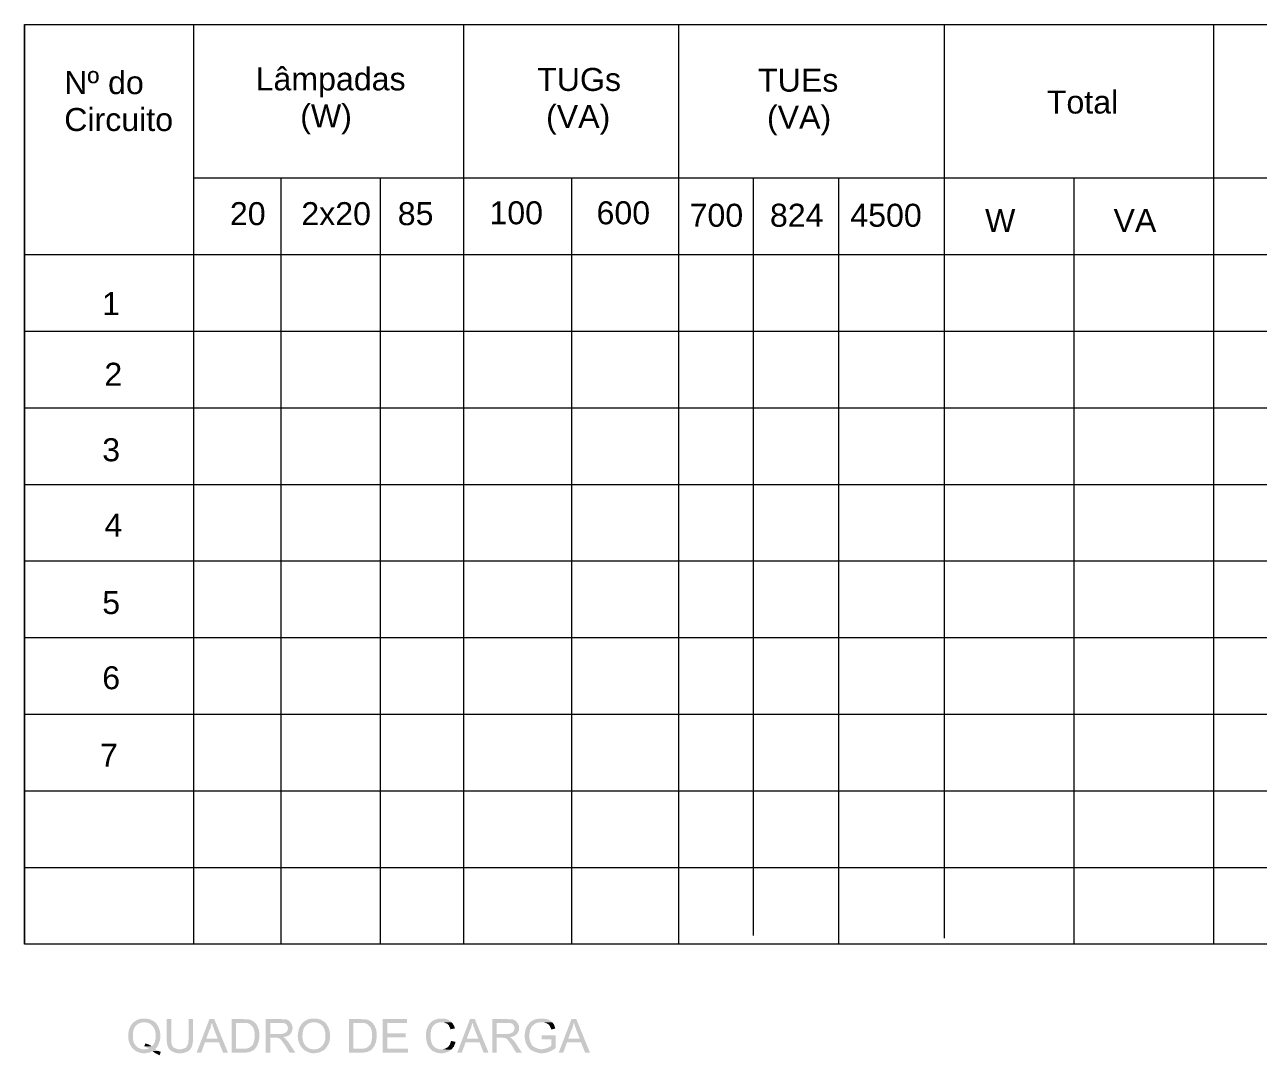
# Model space of a CAD drawing. Header units: inches. Extents: x 179598 to 179981, y 9195975 to 9196075.
# Drawn here: x 179714.82 to 179722.87, y 9196038.07 to 9196044.8 of the extents above; entities that cross this region are included whole.
import ezdxf

# ---------------------------------------------------------------- set-up
doc = ezdxf.new("R2010")
doc.units = ezdxf.units.IN
doc.header["$LTSCALE"] = 0.05
doc.header["$MEASUREMENT"] = 0
doc.linetypes.add('CONTINU', pattern=[0])
doc.layers.add('Cargas', color=150, linetype='Continuous', lineweight=30)
doc.styles.add('Cota', font='arial.ttf')

# ---------------------------------------------------------------- blocks, each defined once
blk = doc.blocks.new('QuadroCarga Model')
at = {"layer": 'Cargas', "linetype": 'CONTINU', "lineweight": 20, "transparency": 33554559}
for points in [[(8.8973, 11.1778), (8.8973, 11.1978), (8.8953, 11.2038), (8.8933, 11.2098), (8.8913, 11.2158), (8.8893, 11.2218), (8.8873, 11.2258), (8.8853, 11.2318), (8.8833, 11.2338), (8.8793, 11.2378), (8.8773, 11.2438), (8.8733, 11.2478), (8.8693, 11.2518), (8.8633, 11.2558), (8.8593, 11.2598), (8.8553, 11.2638), (8.8493, 11.2658), (8.8433, 11.2698), (8.8433, 11.2698), (8.8373, 11.2718), (8.8333, 11.2738), (8.8273, 11.2758), (8.8213, 11.2778), (8.8153, 11.2798), (8.8093, 11.2798), (8.8033, 11.2818), (8.7853, 11.2818), (8.7653, 11.2818), (8.7593, 11.2798), (8.7533, 11.2798), (8.7473, 11.2778), (8.7433, 11.2758), (8.7373, 11.2738), (8.7313, 11.2718), (8.7253, 11.2698), (8.7253, 11.2678), (8.7193, 11.2658), (8.7133, 11.2618), (8.7093, 11.2598), (8.7053, 11.2558), (8.7013, 11.2518), (8.6973, 11.2458), (8.6933, 11.2418), (8.6893, 11.2378), (8.6853, 11.2318), (8.6853, 11.2298), (8.6813, 11.2258), (8.6793, 11.2198), (8.6773, 11.2138), (8.6753, 11.2078), (8.6733, 11.2018), (8.6733, 11.1958), (8.6713, 11.1898), (8.6713, 11.1698), (8.6733, 11.1638), (8.6733, 11.1578), (8.6753, 11.1518), (8.6753, 11.1458), (8.6773, 11.1398), (8.6793, 11.1358), (8.6833, 11.1298), (8.6853, 11.1238), (8.6853, 11.0838), (8.6873, 11.0898), (8.6913, 11.0958), (8.6953, 11.0998), (8.6973, 11.1778), (8.6973, 11.1918), (8.6993, 11.1978), (8.6993, 11.2018), (8.7033, 11.2078), (8.7053, 11.2138), (8.7073, 11.2178), (8.7113, 11.2238), (8.7153, 11.2278), (8.7193, 11.2318), (8.7233, 11.2338), (8.7273, 11.2378), (8.7313, 11.2398), (8.7353, 11.2438), (8.7413, 11.2458), (8.7473, 11.2478), (8.7533, 11.2498), (8.7573, 11.2498), (8.7653, 11.2518), (8.7853, 11.2518), (8.8053, 11.2518), (8.8113, 11.2498), (8.8173, 11.2498), (8.8233, 11.2478), (8.8293, 11.2458), (8.8333, 11.2438), (8.8393, 11.2398), (8.8433, 11.2378), (8.8473, 11.2358), (8.8513, 11.2318), (8.8513, 11.2318), (8.8553, 11.2258), (8.8593, 11.2218), (8.8633, 11.2178), (8.8653, 11.2118), (8.8673, 11.2078), (8.8693, 11.2018), (8.8713, 11.1958), (8.8733, 11.1898), (8.8733, 11.1078), (8.8773, 11.1138), (8.8813, 11.1178), (8.8833, 11.1238), (8.8853, 11.1258), (8.8873, 11.1318), (8.8913, 11.1358), (8.8933, 11.1418), (8.8933, 11.1478), (8.8953, 11.1538), (8.8973, 11.1598), (8.8973, 11.1718)], [(8.6853, 11.0838), (8.6853, 11.1238), (8.6813, 11.1198), (8.6773, 11.1138), (8.6733, 11.1098), (8.6713, 11.1038), (8.6673, 11.0978), (8.6653, 11.0938), (8.6633, 11.0878), (8.6593, 11.0818), (8.6573, 11.0778), (8.6793, 11.0698), (8.6813, 11.0738), (8.6833, 11.0798)], [(8.8733, 11.1078), (8.8733, 11.1778), (8.8733, 11.1658), (8.8713, 11.1598), (8.8693, 11.1538), (8.8673, 11.1498), (8.8653, 11.1438), (8.8633, 11.1378), (8.8593, 11.1338), (8.8553, 11.1298), (8.8513, 11.1258), (8.8473, 11.1218), (8.8413, 11.1178), (8.8373, 11.1158), (8.8313, 11.1118), (8.8273, 11.1098), (8.8213, 11.1078), (8.8153, 11.1058), (8.8093, 11.1058), (8.8033, 11.1038), (8.7653, 11.1038), (8.7593, 11.1058), (8.7533, 11.1078), (8.7473, 11.1078), (8.7413, 11.1098), (8.7373, 11.1118), (8.7313, 11.1158), (8.7273, 11.1178), (8.7233, 11.1218), (8.7193, 11.1258), (8.7153, 11.1278), (8.7153, 11.1778), (8.7153, 11.1758), (8.7133, 11.1698), (8.7113, 11.1638), (8.7073, 11.1598), (8.7053, 11.1538), (8.7013, 11.1478), (8.6993, 11.1538), (8.6993, 11.1598), (8.6973, 11.1658), (8.6973, 11.1778), (8.6953, 11.0998), (8.6993, 11.1058), (8.7013, 11.1038), (8.7053, 11.0998), (8.7093, 11.0958), (8.7153, 11.0918), (8.7193, 11.0898), (8.7253, 11.0858), (8.7313, 11.0838), (8.7373, 11.0818), (8.7373, 11.0818), (8.7433, 11.0798), (8.7473, 11.0778), (8.7533, 11.0758), (8.7593, 11.0758), (8.7653, 11.0738), (8.7853, 11.0738), (8.8033, 11.0738), (8.8093, 11.0758), (8.8153, 11.0758), (8.8213, 11.0778), (8.8273, 11.0798), (8.8333, 11.0818), (8.8373, 11.0838), (8.8433, 11.0858), (8.8453, 11.0858), (8.8513, 11.0898), (8.8553, 11.0938), (8.8613, 11.0958), (8.8653, 11.0998), (8.8693, 11.1038)], [(8.7353, 11.1698), (8.7153, 11.1778), (8.7153, 11.1278), (8.7173, 11.1318), (8.7213, 11.1358), (8.7233, 11.1418), (8.7273, 11.1458), (8.7293, 11.1518), (8.7313, 11.1578), (8.7333, 11.1638)], [(8.8953, 11.0018), (8.8953, 11.0318), (8.7673, 11.0318), (8.7513, 11.0318), (8.7453, 11.0298), (8.7333, 11.0298), (8.7273, 11.0278), (8.7233, 11.0258), (8.7173, 11.0258), (8.7133, 11.0238), (8.7133, 11.0238), (8.7073, 11.0198), (8.7013, 11.0178), (8.6973, 11.0138), (8.6973, 10.9478), (8.6973, 10.9578), (8.6993, 10.9638), (8.7013, 10.9698), (8.7033, 10.9738), (8.7053, 10.9798), (8.7073, 10.9838), (8.7113, 10.9878), (8.7153, 10.9918), (8.7213, 10.9958), (8.7253, 10.9978), (8.7293, 10.9978), (8.7353, 10.9998), (8.7393, 11.0018), (8.7673, 11.0018)], [(8.8953, 10.8598), (8.8953, 10.8878), (8.7613, 10.8878), (8.7533, 10.8898), (8.7393, 10.8898), (8.7333, 10.8918), (8.7293, 10.8938), (8.7233, 10.8958), (8.7193, 10.8978), (8.7153, 10.8998), (8.7113, 10.9018), (8.7113, 10.9038), (8.7073, 10.9058), (8.7053, 10.9118), (8.7033, 10.9158), (8.7013, 10.9218), (8.6993, 10.9258), (8.6993, 10.9338), (8.6973, 10.9398), (8.6973, 11.0138), (8.6933, 11.0098), (8.6893, 11.0058), (8.6853, 10.9998), (8.6813, 10.9958), (8.6813, 10.9918), (8.6793, 10.9878), (8.6773, 10.9818), (8.6753, 10.9778), (8.6733, 10.9718), (8.6733, 10.9658), (8.6713, 10.9598), (8.6713, 10.9318), (8.6733, 10.9258), (8.6733, 10.9198), (8.6753, 10.9138), (8.6773, 10.9078), (8.6793, 10.9038), (8.6813, 10.8978), (8.6833, 10.8938), (8.6833, 10.8938), (8.6873, 10.8878), (8.6913, 10.8838), (8.6953, 10.8798), (8.6993, 10.8758), (8.7053, 10.8718), (8.7093, 10.8698), (8.7153, 10.8678), (8.7193, 10.8658), (8.7233, 10.8638), (8.7293, 10.8638), (8.7353, 10.8618), (8.7413, 10.8618), (8.7473, 10.8598), (8.7673, 10.8598)], [(8.8953, 10.7218), (8.8953, 10.7518), (8.6753, 10.8358), (8.6753, 10.8058), (8.7413, 10.7818), (8.7413, 10.6898), (8.7653, 10.7738), (8.8293, 10.7498), (8.8293, 10.7478), (8.8353, 10.7458), (8.8413, 10.7438), (8.8473, 10.7438), (8.8533, 10.7418), (8.8593, 10.7398), (8.8653, 10.7378), (8.8713, 10.7378)], [(8.8953, 10.7218), (8.8713, 10.7378), (8.8673, 10.7358), (8.8633, 10.7338), (8.8573, 10.7318), (8.8513, 10.7318), (8.8453, 10.7298), (8.8393, 10.7258), (8.8333, 10.7238), (8.8253, 10.7218), (8.7653, 10.6978), (8.7653, 10.7738), (8.7413, 10.6898), (8.6753, 10.6638), (8.6753, 10.6318)], [(8.8953, 10.5318), (8.8953, 10.6078), (8.6753, 10.6078), (8.6753, 10.5118), (8.6773, 10.5058), (8.6773, 10.4998), (8.6793, 10.4938), (8.6793, 10.4898), (8.6813, 10.4838), (8.6853, 10.4778), (8.6873, 10.4718), (8.6893, 10.4678), (8.6913, 10.4638), (8.6953, 10.4598), (8.6993, 10.4558), (8.7013, 10.5798), (8.8693, 10.5798), (8.8693, 10.5338), (8.8713, 10.4578), (8.8753, 10.4618), (8.8793, 10.4658), (8.8813, 10.4718), (8.8853, 10.4758), (8.8873, 10.4818), (8.8893, 10.4878), (8.8913, 10.4938), (8.8913, 10.4958), (8.8933, 10.4998), (8.8933, 10.5258)], [(8.8713, 10.4578), (8.8693, 10.5338), (8.8693, 10.5238), (8.8673, 10.5158), (8.8673, 10.5038), (8.8653, 10.4998), (8.8633, 10.4958), (8.8633, 10.4938), (8.8613, 10.4898), (8.8573, 10.4838), (8.8533, 10.4798), (8.8493, 10.4758), (8.8453, 10.4718), (8.8393, 10.4678), (8.8393, 10.4678), (8.8353, 10.4658), (8.8293, 10.4638), (8.8253, 10.4618), (8.8193, 10.4598), (8.8133, 10.4598), (8.8073, 10.4578), (8.7673, 10.4578), (8.7613, 10.4598), (8.7553, 10.4598), (8.7493, 10.4618), (8.7453, 10.4618), (8.7413, 10.4638), (8.7353, 10.4658), (8.7293, 10.4678), (8.7253, 10.4718), (8.7213, 10.4758), (8.7173, 10.4798), (8.7133, 10.4818), (8.7113, 10.4878), (8.7073, 10.4918), (8.7053, 10.4978), (8.7033, 10.5018), (8.7033, 10.5058), (8.7013, 10.5118), (8.7013, 10.5798), (8.6993, 10.4558), (8.7053, 10.4518), (8.7093, 10.4478), (8.7133, 10.4458), (8.7193, 10.4418), (8.7233, 10.4398), (8.7293, 10.4378), (8.7353, 10.4358), (8.7413, 10.4338), (8.7433, 10.4318), (8.7493, 10.4318), (8.7553, 10.4298), (8.7613, 10.4298), (8.7673, 10.4278), (8.8093, 10.4278), (8.8153, 10.4298), (8.8213, 10.4298), (8.8273, 10.4318), (8.8333, 10.4338), (8.8373, 10.4358), (8.8413, 10.4378), (8.8473, 10.4398), (8.8533, 10.4418), (8.8573, 10.4458), (8.8633, 10.4498), (8.8673, 10.4538)], [(8.8953, 10.2878), (8.8953, 10.3858), (8.6753, 10.3858), (8.6753, 10.3558), (8.7733, 10.3558), (8.7733, 10.3238), (8.7753, 10.2718), (8.7753, 10.2678), (8.7773, 10.2618), (8.7793, 10.2538), (8.7813, 10.2478), (8.7833, 10.2438), (8.7853, 10.2378), (8.7893, 10.2338), (8.7913, 10.2298), (8.7953, 10.2258), (8.7953, 10.2258), (8.7973, 10.3558), (8.8693, 10.3558), (8.8693, 10.2878), (8.8753, 10.2258), (8.8793, 10.2298), (8.8833, 10.2338), (8.8853, 10.2378), (8.8893, 10.2438), (8.8893, 10.2458), (8.8913, 10.2498), (8.8913, 10.2558), (8.8933, 10.2618), (8.8933, 10.2818)], [(8.7753, 10.2718), (8.7733, 10.3238), (8.7733, 10.3178), (8.7713, 10.3118), (8.7713, 10.3058), (8.7693, 10.2998), (8.7653, 10.2938), (8.7653, 10.2918), (8.7613, 10.2878), (8.7573, 10.2838), (8.7513, 10.2798), (8.7513, 10.2798), (8.7473, 10.2758), (8.7433, 10.2738), (8.7373, 10.2698), (8.7333, 10.2658), (8.7273, 10.2618), (8.7213, 10.2578), (8.6753, 10.2298), (8.6753, 10.1918), (8.7353, 10.2318), (8.7353, 10.2318), (8.7413, 10.2358), (8.7473, 10.2398), (8.7513, 10.2438), (8.7553, 10.2478), (8.7593, 10.2498), (8.7633, 10.2558), (8.7653, 10.2558), (8.7693, 10.2598), (8.7713, 10.2658)], [(8.8753, 10.2258), (8.8693, 10.2878), (8.8693, 10.2718), (8.8673, 10.2658), (8.8653, 10.2598), (8.8633, 10.2558), (8.8593, 10.2518), (8.8573, 10.2478), (8.8513, 10.2458), (8.8473, 10.2418), (8.8413, 10.2418), (8.8353, 10.2398), (8.8313, 10.2398), (8.8253, 10.2418), (8.8213, 10.2438), (8.8153, 10.2458), (8.8113, 10.2478), (8.8073, 10.2518), (8.8053, 10.2578), (8.8013, 10.2638), (8.8013, 10.2638), (8.7993, 10.2698), (8.7993, 10.2738), (8.7973, 10.2798), (8.7973, 10.3558), (8.7953, 10.2258), (8.8013, 10.2218), (8.8053, 10.2178), (8.8113, 10.2158), (8.8173, 10.2138), (8.8213, 10.2118), (8.8273, 10.2118), (8.8353, 10.2098), (8.8393, 10.2098), (8.8453, 10.2118), (8.8513, 10.2118), (8.8573, 10.2138), (8.8613, 10.2178), (8.8673, 10.2198), (8.8693, 10.2218)], [(8.8753, 10.1378), (8.8713, 10.1418), (8.8673, 10.1458), (8.8653, 10.1478), (8.8613, 10.1518), (8.8573, 10.1538), (8.8533, 10.1578), (8.8473, 10.1598), (8.8433, 10.1638), (8.8373, 10.1658), (8.8313, 10.1678), (8.8273, 10.1698), (8.8213, 10.1698), (8.8153, 10.1718), (8.8093, 10.1738), (8.7953, 10.1738), (8.7893, 10.1758), (8.7793, 10.1758), (8.7733, 10.1738), (8.7613, 10.1738), (8.7553, 10.1718), (8.7493, 10.1718), (8.7433, 10.1698), (8.7393, 10.1678), (8.7333, 10.1658), (8.7273, 10.1618), (8.7253, 10.1618), (8.7213, 10.1598), (8.7153, 10.1558), (8.7113, 10.1518), (8.7053, 10.1478), (8.7013, 10.1438), (8.6973, 10.1398), (8.6933, 10.1358), (8.6893, 10.1298), (8.6873, 10.1258), (8.6853, 10.1218), (8.6813, 10.1178), (8.6793, 10.1118), (8.6773, 10.1058), (8.6753, 10.0998), (8.6733, 10.0958), (8.6733, 10.0898), (8.6713, 10.0838), (8.6713, 10.0638), (8.6733, 10.0578), (8.6733, 10.0518), (8.6753, 10.0458), (8.6753, 10.0398), (8.6773, 10.0338), (8.6793, 10.0278), (8.6833, 10.0218), (8.6853, 10.0178), (8.6853, 10.0158), (8.6893, 10.0098), (8.6933, 10.0058), (8.6953, 10.0018), (8.6973, 10.0698), (8.6973, 10.0838), (8.6993, 10.0898), (8.6993, 10.0938), (8.7013, 10.0998), (8.7053, 10.1058), (8.7073, 10.1098), (8.7113, 10.1158), (8.7153, 10.1198), (8.7193, 10.1238), (8.7213, 10.1258), (8.7253, 10.1278), (8.7293, 10.1318), (8.7333, 10.1338), (8.7393, 10.1378), (8.7433, 10.1398), (8.7493, 10.1418), (8.7553, 10.1418), (8.7613, 10.1438), (8.7673, 10.1438), (8.7753, 10.1458), (8.7873, 10.1458), (8.7953, 10.1438), (8.8073, 10.1438), (8.8153, 10.1418), (8.8213, 10.1398), (8.8253, 10.1398), (8.8313, 10.1378), (8.8353, 10.1338), (8.8413, 10.1318), (8.8453, 10.1298), (8.8493, 10.1258), (8.8513, 10.1238), (8.8553, 10.1198), (8.8593, 10.1138), (8.8633, 10.1098), (8.8653, 10.1038), (8.8673, 10.0998), (8.8693, 10.0938), (8.8713, 10.0878), (8.8733, 10.0818), (8.8733, 10.0698)], [(8.8973, 10.0698), (8.8973, 10.0898), (8.8953, 10.0958), (8.8933, 10.1018), (8.8933, 10.1078), (8.8913, 10.1118), (8.8873, 10.1178), (8.8853, 10.1238), (8.8833, 10.1278), (8.8793, 10.1318), (8.8753, 10.1378), (8.8733, 10.0698), (8.8733, 10.0578), (8.8713, 10.0518), (8.8693, 10.0478), (8.8673, 10.0418), (8.8653, 10.0358), (8.8633, 10.0318), (8.8593, 10.0258), (8.8553, 10.0218), (8.8513, 10.0178), (8.8473, 10.0138), (8.8433, 10.0098), (8.8373, 10.0078), (8.8313, 10.0038), (8.8273, 10.0018), (8.8213, 9.9998), (8.8153, 9.9998), (8.8093, 9.9978), (8.8033, 9.9958), (8.7653, 9.9958), (8.7593, 9.9978), (8.7533, 9.9998), (8.7473, 9.9998), (8.7433, 10.0018), (8.7373, 10.0038), (8.7333, 10.0078), (8.7273, 10.0098), (8.7233, 10.0138), (8.7193, 10.0158), (8.7193, 10.0178), (8.7153, 10.0218), (8.7113, 10.0258), (8.7073, 10.0298), (8.7053, 10.0358), (8.7013, 10.0418), (8.6993, 10.0458), (8.6993, 10.0518), (8.6973, 10.0578), (8.6973, 10.0698), (8.6953, 10.0018), (8.6993, 9.9958), (8.7053, 9.9918), (8.7093, 9.9898), (8.7133, 9.9858), (8.7193, 9.9818), (8.7253, 9.9798), (8.7253, 9.9778), (8.7313, 9.9758), (8.7373, 9.9738), (8.7413, 9.9718), (8.7473, 9.9698), (8.7533, 9.9678), (8.7593, 9.9678), (8.7653, 9.9658), (8.7853, 9.9658), (8.8033, 9.9658), (8.8093, 9.9678), (8.8153, 9.9678), (8.8213, 9.9698), (8.8273, 9.9718), (8.8333, 9.9738), (8.8373, 9.9758), (8.8433, 9.9778), (8.8453, 9.9798), (8.8493, 9.9818), (8.8553, 9.9858), (8.8593, 9.9878), (8.8653, 9.9918), (8.8693, 9.9958), (8.8733, 9.9998), (8.8773, 10.0058), (8.8813, 10.0098), (8.8833, 10.0158), (8.8853, 10.0178), (8.8873, 10.0238), (8.8913, 10.0278), (8.8933, 10.0338), (8.8933, 10.0398), (8.8953, 10.0458), (8.8973, 10.0518), (8.8973, 10.0638)], [(8.8953, 9.7658), (8.8953, 9.8418), (8.6753, 9.8418), (8.6753, 9.7458), (8.6773, 9.7398), (8.6773, 9.7338), (8.6793, 9.7278), (8.6793, 9.7238), (8.6813, 9.7178), (8.6853, 9.7118), (8.6873, 9.7058), (8.6893, 9.7018), (8.6913, 9.6978), (8.6953, 9.6938), (8.6993, 9.6898), (8.7013, 9.8138), (8.8693, 9.8138), (8.8693, 9.7678), (8.8713, 9.6918), (8.8753, 9.6958), (8.8793, 9.6998), (8.8813, 9.7058), (8.8853, 9.7098), (8.8873, 9.7158), (8.8893, 9.7218), (8.8913, 9.7278), (8.8913, 9.7298), (8.8933, 9.7338), (8.8933, 9.7598)], [(8.8713, 9.6918), (8.8693, 9.7678), (8.8693, 9.7578), (8.8673, 9.7498), (8.8673, 9.7378), (8.8653, 9.7338), (8.8633, 9.7298), (8.8633, 9.7278), (8.8613, 9.7238), (8.8573, 9.7178), (8.8533, 9.7138), (8.8493, 9.7098), (8.8453, 9.7058), (8.8393, 9.7018), (8.8393, 9.7018), (8.8353, 9.6998), (8.8293, 9.6978), (8.8253, 9.6958), (8.8193, 9.6938), (8.8133, 9.6938), (8.8073, 9.6918), (8.7673, 9.6918), (8.7613, 9.6938), (8.7553, 9.6938), (8.7493, 9.6958), (8.7453, 9.6958), (8.7413, 9.6978), (8.7353, 9.6998), (8.7293, 9.7018), (8.7253, 9.7058), (8.7213, 9.7098), (8.7173, 9.7138), (8.7133, 9.7158), (8.7113, 9.7218), (8.7073, 9.7258), (8.7053, 9.7318), (8.7033, 9.7358), (8.7033, 9.7398), (8.7013, 9.7458), (8.7013, 9.8138), (8.6993, 9.6898), (8.7053, 9.6858), (8.7093, 9.6818), (8.7133, 9.6798), (8.7193, 9.6758), (8.7233, 9.6738), (8.7293, 9.6718), (8.7353, 9.6698), (8.7413, 9.6678), (8.7433, 9.6658), (8.7493, 9.6658), (8.7553, 9.6638), (8.7613, 9.6638), (8.7673, 9.6618), (8.8093, 9.6618), (8.8153, 9.6638), (8.8213, 9.6638), (8.8273, 9.6658), (8.8333, 9.6678), (8.8373, 9.6698), (8.8413, 9.6718), (8.8473, 9.6738), (8.8533, 9.6758), (8.8573, 9.6798), (8.8633, 9.6838), (8.8673, 9.6878)], [(8.8953, 9.4638), (8.8953, 9.6218), (8.6753, 9.6218), (8.6753, 9.4578), (8.7013, 9.4578), (8.7013, 9.5918), (8.7753, 9.5918), (8.7753, 9.4718), (8.8013, 9.4718), (8.8013, 9.5918), (8.8693, 9.5918), (8.8693, 9.4638)], [(8.8973, 9.2378), (8.8973, 9.2558), (8.8953, 9.2618), (8.8933, 9.2678), (8.8913, 9.2738), (8.8893, 9.2798), (8.8873, 9.2858), (8.8853, 9.2898), (8.8853, 9.2898), (8.8813, 9.2958), (8.8793, 9.2998), (8.8753, 9.3058), (8.8713, 9.3098), (8.8673, 9.3138), (8.8613, 9.3178), (8.8573, 9.3218), (8.8513, 9.3238), (8.8453, 9.3278), (8.8453, 9.3278), (8.8393, 9.3298), (8.8353, 9.3318), (8.8293, 9.3338), (8.8233, 9.3358), (8.8173, 9.3378), (8.8113, 9.3378), (8.8053, 9.3398), (8.7693, 9.3398), (8.7633, 9.3378), (8.7573, 9.3378), (8.7513, 9.3358), (8.7453, 9.3358), (8.7393, 9.3338), (8.7333, 9.3318), (8.7273, 9.3298), (8.7273, 9.3298), (8.7213, 9.3258), (8.7153, 9.3238), (8.7113, 9.3198), (8.7053, 9.3158), (8.7013, 9.3118), (8.6973, 9.3078), (8.6933, 9.3038), (8.6893, 9.2998), (8.6853, 9.2958), (8.6833, 9.2898), (8.6813, 9.2858), (8.6793, 9.2818), (8.6773, 9.2758), (8.6753, 9.2698), (8.6733, 9.2638), (8.6733, 9.2578), (8.6713, 9.2518), (8.6713, 9.2298), (8.6733, 9.2218), (8.6733, 9.2158), (8.6753, 9.2098), (8.6773, 9.2058), (8.6793, 9.1998), (8.6813, 9.1938), (8.6833, 9.1898), (8.6873, 9.1838), (8.6913, 9.1798), (8.6933, 9.1758), (8.6973, 9.2398), (8.6973, 9.2558), (8.6993, 9.2598), (8.7013, 9.2658), (8.7033, 9.2718), (8.7073, 9.2778), (8.7093, 9.2818), (8.7133, 9.2858), (8.7173, 9.2898), (8.7213, 9.2938), (8.7273, 9.2978), (8.7313, 9.2998), (8.7373, 9.3018), (8.7393, 9.3018), (8.7433, 9.3038), (8.7493, 9.3058), (8.7553, 9.3078), (8.7613, 9.3078), (8.7673, 9.3098), (8.7873, 9.3098), (8.8053, 9.3098), (8.8113, 9.3078), (8.8173, 9.3078), (8.8233, 9.3058), (8.8293, 9.3038), (8.8333, 9.3018), (8.8393, 9.2998), (8.8433, 9.2958), (8.8493, 9.2938), (8.8533, 9.2898), (8.8573, 9.2838), (8.8613, 9.2798), (8.8633, 9.2778), (8.8653, 9.2738), (8.8673, 9.2678), (8.8693, 9.2618), (8.8713, 9.2578), (8.8733, 9.2518), (8.8733, 9.1738), (8.8773, 9.1778), (8.8813, 9.1818), (8.8833, 9.1858), (8.8873, 9.1898), (8.8893, 9.1958), (8.8913, 9.1998), (8.8933, 9.2058), (8.8953, 9.2118), (8.8973, 9.2178), (8.8973, 9.2298)], [(8.7513, 9.1758), (8.7513, 9.1758), (8.7453, 9.1778), (8.7393, 9.1798), (8.7333, 9.1818), (8.7273, 9.1838), (8.7233, 9.1878), (8.7173, 9.1918), (8.7133, 9.1938), (8.7113, 9.1978), (8.7093, 9.1998), (8.7053, 9.2058), (8.7033, 9.2098), (8.7013, 9.2158), (8.6993, 9.2218), (8.6973, 9.2278), (8.6973, 9.2398), (8.6933, 9.1758), (8.6973, 9.1718), (8.7013, 9.1678), (8.7053, 9.1658), (8.7093, 9.1618), (8.7153, 9.1578), (8.7213, 9.1558), (8.7253, 9.1538), (8.7313, 9.1518), (8.7373, 9.1478), (8.7453, 9.1478)], [(8.8733, 9.1738), (8.8733, 9.2378), (8.8733, 9.2278), (8.8713, 9.2218), (8.8693, 9.2158), (8.8673, 9.2118), (8.8653, 9.2058), (8.8633, 9.2018), (8.8593, 9.1978), (8.8553, 9.1938), (8.8513, 9.1898), (8.8453, 9.1878), (8.8393, 9.1838), (8.8333, 9.1818), (8.8273, 9.1798), (8.8333, 9.1498), (8.8373, 9.1518), (8.8433, 9.1538), (8.8493, 9.1558), (8.8553, 9.1598), (8.8593, 9.1618), (8.8653, 9.1658), (8.8693, 9.1698)], [(8.8953, 9.0218), (8.8953, 9.0518), (8.6753, 9.1358), (8.6753, 9.1058), (8.7413, 9.0818), (8.7413, 8.9898), (8.7653, 9.0738), (8.8293, 9.0498), (8.8293, 9.0478), (8.8353, 9.0458), (8.8413, 9.0438), (8.8473, 9.0438), (8.8533, 9.0418), (8.8593, 9.0398), (8.8653, 9.0378), (8.8713, 9.0378)], [(8.8953, 9.0218), (8.8713, 9.0378), (8.8673, 9.0358), (8.8633, 9.0338), (8.8573, 9.0318), (8.8513, 9.0318), (8.8453, 9.0298), (8.8393, 9.0258), (8.8333, 9.0238), (8.8253, 9.0218), (8.7653, 8.9978), (8.7653, 9.0738), (8.7413, 8.9898), (8.6753, 8.9638), (8.6753, 8.9318)], [(8.8953, 8.8098), (8.8953, 8.9078), (8.6753, 8.9078), (8.6753, 8.8778), (8.7733, 8.8778), (8.7733, 8.8458), (8.7753, 8.7938), (8.7753, 8.7898), (8.7773, 8.7838), (8.7793, 8.7758), (8.7813, 8.7698), (8.7833, 8.7658), (8.7853, 8.7598), (8.7893, 8.7558), (8.7913, 8.7518), (8.7953, 8.7478), (8.7953, 8.7478), (8.7973, 8.8778), (8.8693, 8.8778), (8.8693, 8.8098), (8.8753, 8.7478), (8.8793, 8.7518), (8.8833, 8.7558), (8.8853, 8.7598), (8.8893, 8.7658), (8.8893, 8.7678), (8.8913, 8.7718), (8.8913, 8.7778), (8.8933, 8.7838), (8.8933, 8.8038)], [(8.8753, 8.7478), (8.8693, 8.8098), (8.8693, 8.7938), (8.8673, 8.7878), (8.8653, 8.7818), (8.8633, 8.7778), (8.8593, 8.7738), (8.8573, 8.7698), (8.8513, 8.7678), (8.8473, 8.7638), (8.8413, 8.7638), (8.8353, 8.7618), (8.8313, 8.7618), (8.8253, 8.7638), (8.8213, 8.7658), (8.8153, 8.7678), (8.8113, 8.7698), (8.8073, 8.7738), (8.8053, 8.7798), (8.8013, 8.7858), (8.8013, 8.7858), (8.7993, 8.7918), (8.7993, 8.7958), (8.7973, 8.8018), (8.7973, 8.8778), (8.7953, 8.7478), (8.8013, 8.7438), (8.8053, 8.7398), (8.8113, 8.7378), (8.8173, 8.7358), (8.8213, 8.7338), (8.8273, 8.7338), (8.8353, 8.7318), (8.8393, 8.7318), (8.8453, 8.7338), (8.8513, 8.7338), (8.8573, 8.7358), (8.8613, 8.7398), (8.8673, 8.7418), (8.8693, 8.7438)], [(8.7753, 8.7938), (8.7733, 8.8458), (8.7733, 8.8398), (8.7713, 8.8338), (8.7713, 8.8278), (8.7693, 8.8218), (8.7653, 8.8158), (8.7653, 8.8138), (8.7613, 8.8098), (8.7573, 8.8058), (8.7513, 8.8018), (8.7513, 8.8018), (8.7473, 8.7978), (8.7433, 8.7958), (8.7373, 8.7918), (8.7333, 8.7878), (8.7273, 8.7838), (8.7213, 8.7798), (8.6753, 8.7518), (8.6753, 8.7138), (8.7353, 8.7538), (8.7353, 8.7538), (8.7413, 8.7578), (8.7473, 8.7618), (8.7513, 8.7658), (8.7553, 8.7698), (8.7593, 8.7718), (8.7633, 8.7778), (8.7653, 8.7778), (8.7693, 8.7818), (8.7713, 8.7878)], [(8.8973, 8.5858), (8.8973, 8.6038), (8.8953, 8.6098), (8.8953, 8.6158), (8.8933, 8.6218), (8.8913, 8.6278), (8.8893, 8.6338), (8.8873, 8.6378), (8.8853, 8.6438), (8.8833, 8.6458), (8.8793, 8.6518), (8.8773, 8.6558), (8.8733, 8.6598), (8.8693, 8.6658), (8.8633, 8.6678), (8.8593, 8.6718), (8.8553, 8.6758), (8.8493, 8.6798), (8.8433, 8.6818), (8.8433, 8.6818), (8.8373, 8.6858), (8.8313, 8.6878), (8.8253, 8.6898), (8.8193, 8.6918), (8.8133, 8.6918), (8.8073, 8.6938), (8.8013, 8.6938), (8.7953, 8.6958), (8.7713, 8.6958), (8.7653, 8.6938), (8.7593, 8.6938), (8.7533, 8.6918), (8.7473, 8.6898), (8.7413, 8.6898), (8.7353, 8.6878), (8.7313, 8.6838), (8.7253, 8.6818), (8.7233, 8.6798), (8.7173, 8.6778), (8.7133, 8.6738), (8.7073, 8.6698), (8.7033, 8.6658), (8.6993, 8.6618), (8.6953, 8.6578), (8.6973, 8.5858), (8.6973, 8.5918), (8.6993, 8.5978), (8.6993, 8.6038), (8.7013, 8.6098), (8.7033, 8.6158), (8.7053, 8.6198), (8.7073, 8.6258), (8.7073, 8.6258), (8.7093, 8.6318), (8.7133, 8.6358), (8.7173, 8.6418), (8.7213, 8.6458), (8.7253, 8.6498), (8.7313, 8.6518), (8.7373, 8.6558), (8.7373, 8.6558), (8.7433, 8.6578), (8.7493, 8.6598), (8.7533, 8.6618), (8.7593, 8.6638), (8.7653, 8.6638), (8.7713, 8.6658), (8.7953, 8.6658), (8.8013, 8.6638), (8.8073, 8.6638), (8.8133, 8.6618), (8.8193, 8.6618), (8.8233, 8.6598), (8.8293, 8.6578), (8.8313, 8.6558), (8.8373, 8.6538), (8.8413, 8.6518), (8.8473, 8.6478), (8.8513, 8.6438), (8.8533, 8.6398), (8.8573, 8.6358), (8.8613, 8.6318), (8.8653, 8.6258), (8.8673, 8.6198), (8.8693, 8.6158), (8.8713, 8.6098), (8.8713, 8.6058), (8.8733, 8.5998), (8.8733, 8.5178), (8.8773, 8.5218), (8.8813, 8.5258), (8.8853, 8.5318), (8.8873, 8.5378), (8.8913, 8.5438), (8.8913, 8.5438), (8.8933, 8.5498), (8.8953, 8.5558), (8.8953, 8.5618), (8.8973, 8.5678), (8.8973, 8.5798)], [(8.7873, 8.4938), (8.7873, 8.5858), (8.7613, 8.5858), (8.7613, 8.5218), (8.7193, 8.5218), (8.7173, 8.5258), (8.7133, 8.5298), (8.7113, 8.5358), (8.7073, 8.5418), (8.7053, 8.5478), (8.7053, 8.5498), (8.7033, 8.5558), (8.7013, 8.5618), (8.6993, 8.5678), (8.6993, 8.5738), (8.6973, 8.5798), (8.6973, 8.5858), (8.6953, 8.6578), (8.6913, 8.6518), (8.6893, 8.6478), (8.6853, 8.6418), (8.6853, 8.6418), (8.6833, 8.6358), (8.6813, 8.6318), (8.6793, 8.6258), (8.6773, 8.6198), (8.6753, 8.6138), (8.6733, 8.6078), (8.6733, 8.6018), (8.6713, 8.5958), (8.6713, 8.5718), (8.6733, 8.5658), (8.6733, 8.5598), (8.6753, 8.5538), (8.6773, 8.5478), (8.6773, 8.5438), (8.6793, 8.5378), (8.6813, 8.5358), (8.6833, 8.5298), (8.6853, 8.5238), (8.6893, 8.5198), (8.6913, 8.5138), (8.6953, 8.5078), (8.6973, 8.5038), (8.7013, 8.4978), (8.7053, 8.4938)], [(8.8733, 8.5178), (8.8733, 8.5858), (8.8733, 8.5718), (8.8713, 8.5658), (8.8693, 8.5618), (8.8673, 8.5558), (8.8673, 8.5538), (8.8633, 8.5478), (8.8593, 8.5418), (8.8573, 8.5378), (8.8513, 8.5338), (8.8493, 8.5318), (8.8433, 8.5298), (8.8393, 8.5278), (8.8333, 8.5238), (8.8253, 8.5218), (8.8333, 8.4958), (8.8373, 8.4978), (8.8433, 8.4998), (8.8493, 8.5018), (8.8553, 8.5038), (8.8593, 8.5058), (8.8653, 8.5098), (8.8693, 8.5118), (8.8693, 8.5138)], [(8.8953, 8.3598), (8.8953, 8.3898), (8.6753, 8.4738), (8.6753, 8.4438), (8.7413, 8.4198), (8.7413, 8.3278), (8.7653, 8.4118), (8.8293, 8.3878), (8.8293, 8.3858), (8.8353, 8.3838), (8.8413, 8.3818), (8.8473, 8.3818), (8.8533, 8.3798), (8.8593, 8.3778), (8.8653, 8.3758), (8.8713, 8.3758)], [(8.8953, 8.3598), (8.8713, 8.3758), (8.8673, 8.3738), (8.8633, 8.3718), (8.8573, 8.3698), (8.8513, 8.3698), (8.8453, 8.3678), (8.8393, 8.3638), (8.8333, 8.3618), (8.8253, 8.3598), (8.7653, 8.3358), (8.7653, 8.4118), (8.7413, 8.3278), (8.6753, 8.3018), (8.6753, 8.2698)]]:
    blk.add_hatch(color=256, dxfattribs=at).paths.add_polyline_path(points)

msp = doc.modelspace()

# ---------------------------------------------------------------- linework, layer by layer
at = {"layer": 'Cargas', "linetype": 'CONTINU', "lineweight": 20}
for p, q in [((179714.8209, 9196044.7962), (179714.8209, 9196038.7962)), ((179714.8209, 9196044.7962), (179714.8209, 9196043.7962)), ((179714.8209, 9196044.7962), (179714.8209, 9196038.7962)), ((179714.8209, 9196044.7962), (179714.8209, 9196038.7962)), ((179715.9221, 9196044.7962), (179715.9221, 9196038.7962)), ((179717.6828, 9196044.7962), (179717.6828, 9196038.7962)), ((179719.0866, 9196044.7962), (179719.0866, 9196038.7962)), ((179720.8206, 9196044.7962), (179720.8206, 9196038.8337)), ((179722.5766, 9196044.7962), (179722.5766, 9196038.7962)), ((179714.8209, 9196043.7962), (179714.8209, 9196044.2962)), ((179715.9221, 9196043.7962), (179731.178, 9196043.7962)), ((179715.9221, 9196043.7962), (179715.9221, 9196038.7962)), ((179715.9221, 9196043.7962), (179715.9221, 9196038.7962)), ((179716.4931, 9196043.7962), (179716.4931, 9196038.7962)), ((179717.1395, 9196043.7962), (179717.1395, 9196038.7962)), ((179718.3873, 9196043.7962), (179718.3873, 9196038.7962)), ((179719.5727, 9196043.7962), (179719.5727, 9196038.8507)), ((179720.1311, 9196043.7962), (179720.1311, 9196038.7962)), ((179721.6644, 9196043.7962), (179721.6644, 9196038.7962)), ((179714.8209, 9196043.2962), (179731.178, 9196043.2962)), ((179714.8209, 9196042.7962), (179731.178, 9196042.7962)), ((179714.8209, 9196042.2962), (179731.178, 9196042.2962)), ((179714.8209, 9196041.7962), (179731.178, 9196041.7962)), ((179714.8209, 9196041.2962), (179731.178, 9196041.2962)), ((179714.8209, 9196040.7962), (179731.178, 9196040.7962)), ((179714.8209, 9196040.2962), (179731.178, 9196040.2962)), ((179714.8209, 9196039.7962), (179731.178, 9196039.7962)), ((179714.8209, 9196039.2962), (179731.178, 9196039.2962))]:
    msp.add_line(p, q, dxfattribs=at)
msp.add_lwpolyline([(179714.8209, 9196044.7962), (179731.178, 9196044.7962), (179731.178, 9196038.7962), (179714.8209, 9196038.7962)], close=True, dxfattribs=at)

# ---------------------------------------------------------------- block references
at = {"layer": 'Cargas', "linetype": 'CONTINU', "lineweight": 20, "rotation": 90}
msp.add_blockref('QuadroCarga Model', (179726.7787, 9196029.4123), dxfattribs=at)

# ---------------------------------------------------------------- texts
at = {"layer": 'Cargas', "linetype": 'CONTINU', "lineweight": 20, "style": 'Cota'}
for s, p in [('Nº do', (179715.079, 9196044.3432)), ('Lâmpadas', (179716.3275, 9196044.3672)), ('TUGs', (179718.1643, 9196044.3638)), ('TUEs', (179719.6054, 9196044.3591)), ('Total', (179721.4893, 9196044.2161)), ('Circuito', (179715.079, 9196044.1022)), ('     (W)', (179716.3275, 9196044.1262)), (' (VA)', (179718.1643, 9196044.1228)), (' (VA)', (179719.6054, 9196044.1181)), ('20    2x20   85', (179716.1599, 9196043.4878)), ('100      600', (179717.8528, 9196043.4933)), ('700   824   4500', (179719.1587, 9196043.4774)), ('W           VA', (179721.0863, 9196043.4433)), ('1', (179715.3259, 9196042.9009)), ('2', (179715.3408, 9196042.4397)), ('3', (179715.327, 9196041.9467)), ('4', (179715.3419, 9196041.4557)), ('5', (179715.327, 9196040.9498)), ('6', (179715.327, 9196040.4589)), ('7', (179715.3121, 9196039.953))]:
    msp.add_text(s, height=0.15, dxfattribs=at).set_placement(p)

doc.saveas('drawing.dxf')
